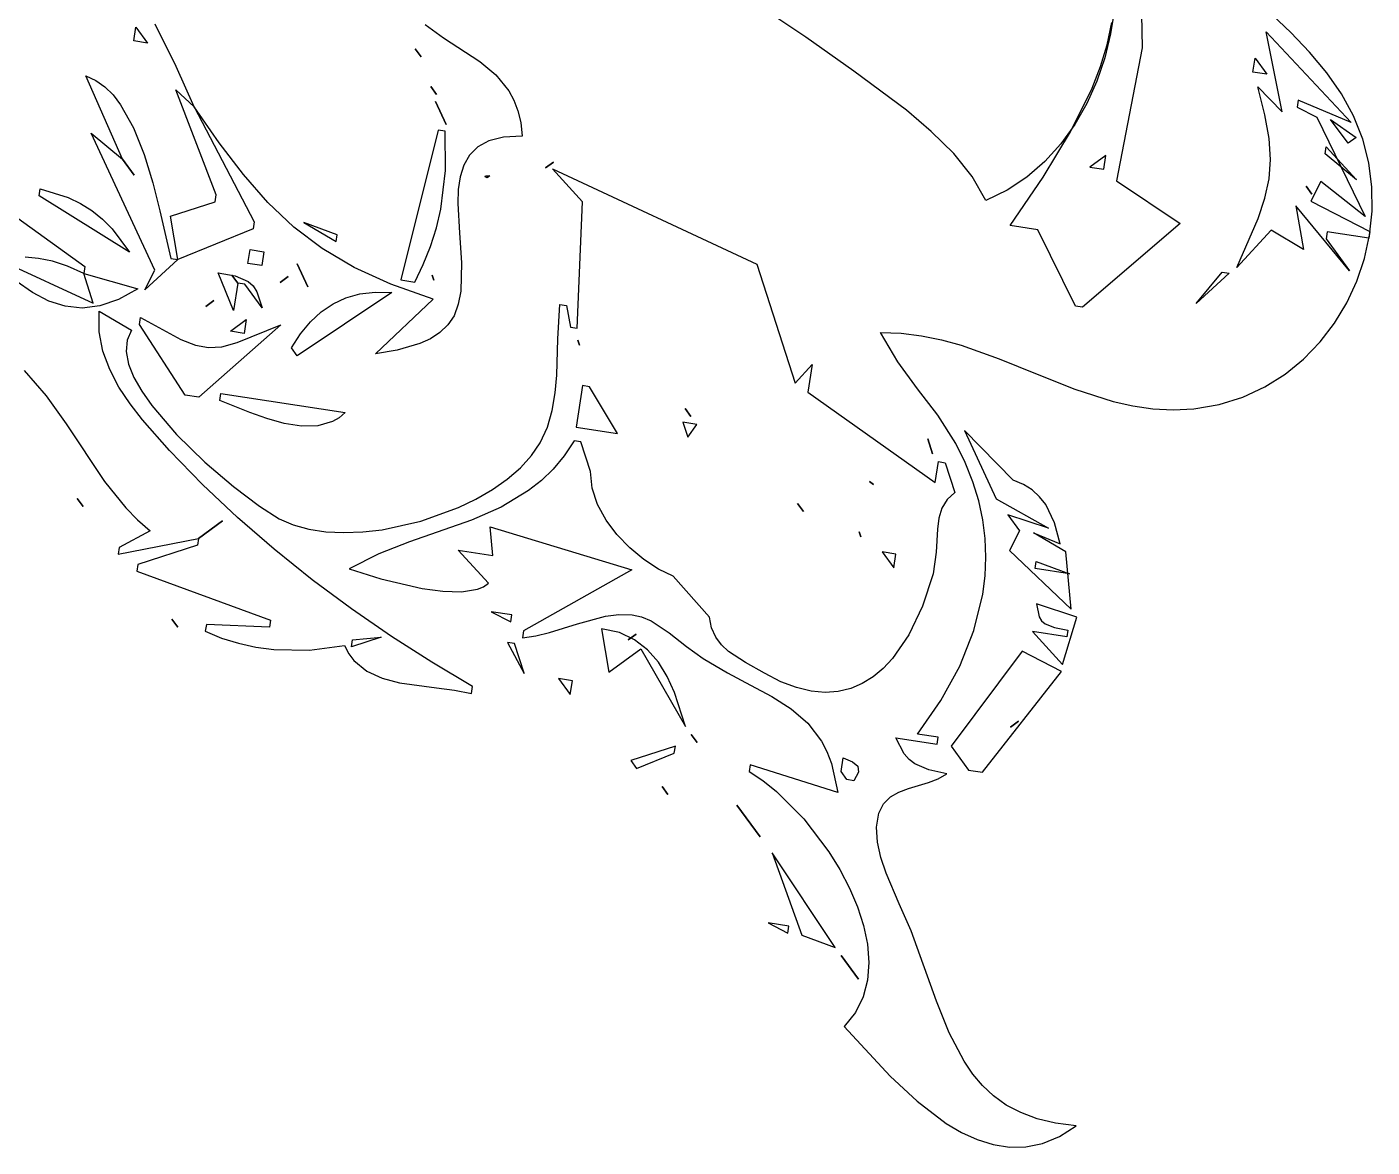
# Model space of a CAD drawing. Extents: x -886 to 651, y -59 to 942.
# Drawn here: x -690 to -548.3, y 188.4 to 306.5 of the extents above; entities that cross this region are included whole.
import ezdxf

# ---------------------------------------------------------------- set-up
doc = ezdxf.new("R2010")
doc.units = 0

msp = doc.modelspace()

# ---------------------------------------------------------------- linework, layer by layer
at = {"layer": 'IMAGES'}
for p, q in [((-572.79049, 316.19614), (-572.53739, 304.24134)), ((-556.886474, 305.877761), (-561.037576, 309.827773)), ((-607.98343, 305.36502), (-611.666198, 307.855853)), ((-575.480512, 308.294835), (-575.874268, 305.723591)), ((-678.78114, 304.99065), (-678.55656, 306.44548)), ((-678.55656, 306.44548), (-677.32607, 304.76624)), ((-674.300251, 302.281769), (-676.512095, 306.743488)), ((-648.09539, 306.701341), (-646.16819, 305.322152)), ((-576.245463, 304.58579), (-575.731211, 306.92544)), ((-677.32607, 304.76624), (-678.78091, 304.99082)), ((-646.16819, 305.322152), (-642.337853, 302.821884)), ((-602.934878, 301.802577), (-607.98343, 305.36502)), ((-575.874268, 305.723591), (-576.493336, 303.196615)), ((-557.80009, 297.50243), (-559.47572, 305.95291)), ((-559.47572, 305.95291), (-550.52578, 296.38052)), ((-554.918048, 303.794791), (-556.886474, 305.877761)), ((-715.43366, 303.94005), (-683.93706, 281.20875)), ((-648.50713, 303.30049), (-649.12236, 304.14011)), ((-649.12236, 304.14011), (-648.50713, 303.30049)), ((-576.94653, 302.282056), (-576.245463, 304.58579)), ((-572.53739, 304.24134), (-575.27135, 290.25164)), ((-553.11328, 301.636384), (-554.918048, 303.794791)), ((-672.40263, 298.04846), (-674.300251, 302.281769)), ((-642.337853, 302.821884), (-640.656387, 301.422519)), ((-577.826927, 299.994877), (-576.94653, 302.282056)), ((-576.493336, 303.196615), (-577.333306, 300.743864)), ((-560.87744, 301.70113), (-560.65286, 303.15595)), ((-560.65286, 303.15595), (-559.42237, 301.47673)), ((-679.95878, 292.51072), (-683.8167, 301.29779)), ((-683.8167, 301.29779), (-682.77971, 300.831777)), ((-682.77971, 300.831777), (-681.830095, 300.153869)), ((-640.656387, 301.422519), (-639.278504, 299.738144)), ((-597.393158, 297.688113), (-602.934878, 301.802577)), ((-577.333306, 300.743864), (-578.38977, 298.395292)), ((-559.42237, 301.47673), (-560.87719, 301.70131)), ((-551.54135, 299.399945), (-553.11328, 301.636384)), ((-681.830095, 300.153869), (-680.962786, 299.288405)), ((-680.962786, 299.288405), (-680.17271, 298.259727)), ((-670.11177, 288.75829), (-674.36054, 299.83989)), ((-674.36054, 299.83989), (-672.40263, 298.04846)), ((-646.88644, 299.32685), (-647.50168, 300.16648)), ((-647.50168, 300.16648), (-646.88644, 299.32685)), ((-639.278504, 299.738144), (-638.738042, 298.745595)), ((-580.095767, 295.392749), (-577.826927, 299.994877)), ((-559.63038, 297.202579), (-560.37324, 300.13347)), ((-560.37324, 300.13347), (-557.80009, 297.50243)), ((-550.27144, 297.08288), (-551.54135, 299.399945)), ((-680.17271, 298.259727), (-678.80398, 295.81008)), ((-669.780144, 294.251591), (-672.40269, 298.04803)), ((-672.40269, 298.04803), (-666.08381, 285.90243)), ((-645.87893, 296.19204), (-646.99723, 298.5987)), ((-646.99723, 298.5987), (-645.87893, 296.19204)), ((-638.738042, 298.745595), (-638.31504, 297.629615)), ((-638.31504, 297.629615), (-638.023351, 296.372811)), ((-594.765243, 295.452427), (-597.393158, 297.688113)), ((-578.38977, 298.395292), (-579.658318, 296.180857)), ((-556.12085, 298.7329), (-556.23255, 298.0054)), ((-556.23255, 298.0054), (-554.16245, 296.9414)), ((-550.52578, 296.38052), (-556.12085, 298.7329)), ((-638.023351, 296.372811), (-637.87683, 294.95779)), ((-579.658318, 296.180857), (-581.134541, 294.130515)), ((-559.188929, 294.700694), (-559.63038, 297.202579)), ((-554.16245, 296.9414), (-549.07405, 286.4751)), ((-550.86262, 294.19877), (-552.70833, 296.71763)), ((-552.70833, 296.71763), (-550.023, 294.81401)), ((-549.314159, 294.630412), (-550.27144, 297.08288)), ((-676.54964, 280.81396), (-683.25936, 295.25396)), ((-683.25936, 295.25396), (-679.95878, 292.51072)), ((-678.80398, 295.81008), (-677.68334, 292.999648)), ((-646.71993, 295.57669), (-650.64298, 279.79759)), ((-645.99243, 295.46501), (-646.71993, 295.57669)), ((-645.93443, 291.332967), (-645.99243, 295.46501)), ((-639.817662, 294.849375), (-641.360171, 294.459202)), ((-637.87683, 294.95779), (-639.817662, 294.849375)), ((-592.407498, 293.113002), (-594.765243, 295.452427)), ((-582.992096, 290.624529), (-580.095767, 295.392749)), ((-550.023, 294.81401), (-550.86262, 294.19877)), ((-667.235042, 290.90006), (-669.780144, 294.251591)), ((-642.547049, 293.816934), (-643.420991, 292.952236)), ((-641.360171, 294.459202), (-642.547049, 293.816934)), ((-581.134541, 294.130515), (-582.814031, 292.274221)), ((-559.043402, 292.492271), (-559.188929, 294.700694)), ((-553.26901, 293.08039), (-553.15731, 293.8079)), ((-553.15731, 293.8079), (-549.96892, 290.33721)), ((-548.679141, 292.121054), (-549.314159, 294.630412)), ((-678.73104, 290.83195), (-679.96153, 292.51119)), ((-679.96153, 292.51119), (-678.73104, 290.83195)), ((-677.68334, 292.999648), (-676.770225, 290.023145)), ((-643.420991, 292.952236), (-644.02469, 291.894772)), ((-635.41796, 291.59967), (-634.57835, 292.21492)), ((-634.57835, 292.21492), (-635.41796, 291.59967)), ((-590.451076, 290.681259), (-592.407498, 293.113002)), ((-582.814031, 292.274221), (-584.692379, 290.641931)), ((-576.37932, 292.92134), (-578.05857, 291.69085)), ((-576.60391, 291.46652), (-576.37932, 292.92134)), ((-559.188319, 290.441768), (-559.043402, 292.492271)), ((-549.96843, 290.33714), (-553.26901, 293.08039)), ((-548.354722, 289.58193), (-548.679141, 292.121054)), ((-664.653773, 287.951427), (-667.235042, 290.90006)), ((-646.439196, 287.265028), (-645.93443, 291.332967)), ((-644.40084, 290.674205), (-644.592134, 289.3202)), ((-644.02469, 291.894772), (-644.40084, 290.674205)), ((-641.777942, 290.650476), (-641.735219, 290.757996)), ((-641.53656, 290.55714), (-641.777942, 290.650476)), ((-641.735219, 290.757996), (-641.25686, 290.76275)), ((-641.25686, 290.76275), (-641.53656, 290.55714)), ((-631.49766, 288.01683), (-634.68604, 291.4875)), ((-634.68604, 291.4875), (-613.14544, 281.4627)), ((-589.02713, 288.16862), (-590.451076, 290.681259)), ((-584.692379, 290.641931), (-586.765175, 289.263602)), ((-586.45603, 285.53534), (-582.992096, 290.624529)), ((-578.05857, 291.69085), (-576.60373, 291.46627)), ((-688.74697, 288.65376), (-688.63527, 289.38126)), ((-688.63527, 289.38126), (-685.709685, 288.490009)), ((-676.770225, 290.023145), (-676.02407, 287.07529)), ((-644.592134, 289.3202), (-644.641266, 287.86242)), ((-586.765175, 289.263602), (-589.02801, 288.16919)), ((-575.27135, 290.25164), (-568.54895, 285.75259)), ((-559.618195, 288.413639), (-559.188319, 290.441768)), ((-554.66863, 288.82799), (-555.28388, 289.6676)), ((-555.28388, 289.6676), (-554.66863, 288.82799)), ((-553.71731, 290.17016), (-554.78131, 288.10007)), ((-549.07405, 286.4751), (-553.71731, 290.17016)), ((-548.32924, 287.040165), (-548.354722, 289.58193)), ((-679.23657, 282.71859), (-688.74746, 288.65383)), ((-685.709685, 288.490009), (-684.401392, 287.860081)), ((-684.401392, 287.860081), (-683.190488, 287.102325)), ((-674.92463, 286.52164), (-670.22347, 288.03079)), ((-670.22347, 288.03079), (-670.11177, 288.75829)), ((-661.922728, 285.363679), (-664.653773, 287.951427)), ((-644.641266, 287.86242), (-644.483818, 284.754194)), ((-632.06221, 274.69873), (-631.49766, 288.01683)), ((-560.32755, 286.272342), (-559.618195, 288.413639)), ((-554.78131, 288.10007), (-548.57101, 284.90806)), ((-683.190488, 287.102325), (-682.072762, 286.213019)), ((-676.02407, 287.07529), (-674.87038, 282.04439)), ((-674.14288, 281.93269), (-674.92463, 286.52164)), ((-646.906603, 285.274804), (-646.439196, 287.265028)), ((-562.56276, 281.10807), (-560.32755, 286.272342)), ((-550.69804, 280.76773), (-556.34739, 287.59688)), ((-556.34739, 287.59688), (-555.56564, 283.00793)), ((-548.591031, 284.522883), (-548.32924, 287.040165)), ((-682.072762, 286.213019), (-681.044006, 285.188441)), ((-681.044006, 285.188441), (-679.23657, 282.71859)), ((-666.19552, 285.17492), (-674.14295, 281.93225)), ((-666.08381, 285.90243), (-666.19552, 285.17492)), ((-658.928296, 283.094806), (-661.922728, 285.363679)), ((-657.35694, 284.5565), (-660.88192, 285.84489)), ((-660.88192, 285.84489), (-657.46914, 283.82908)), ((-647.519484, 283.324255), (-646.906603, 285.274804)), ((-583.54636, 285.08618), (-586.45603, 285.53534)), ((-579.57626, 277.02655), (-583.54636, 285.08618)), ((-568.54895, 285.75259), (-578.84875, 276.91485)), ((-558.97843, 285.02373), (-562.56127, 281.10791)), ((-555.56564, 283.00793), (-558.97843, 285.02373)), ((-553.0473, 284.85372), (-553.15899, 284.1262)), ((-548.68271, 284.18056), (-553.0473, 284.85372)), ((-548.57101, 284.90806), (-548.68271, 284.18056)), ((-657.46865, 283.82901), (-657.35694, 284.5565)), ((-644.483818, 284.754194), (-644.270043, 281.586839)), ((-553.15899, 284.1262), (-550.69804, 280.76773)), ((-549.128433, 282.057209), (-548.591031, 284.522883)), ((-688.824928, 282.064977), (-690.229217, 282.18767)), ((-687.337991, 281.755975), (-688.824928, 282.064977)), ((-674.87038, 282.04439), (-674.14288, 281.93269)), ((-666.75806, 281.53878), (-666.53348, 282.99361)), ((-666.53348, 282.99361), (-665.07865, 282.76902)), ((-665.07865, 282.76902), (-665.30323, 281.31419)), ((-655.55687, 281.102798), (-658.928296, 283.094806)), ((-648.279435, 281.421262), (-647.519484, 283.324255)), ((-549.929782, 279.670267), (-549.128433, 282.057209)), ((-692.77802, 281.8274), (-683.04276, 277.347)), ((-685.751553, 281.236216), (-687.337991, 281.755975)), ((-684.04876, 280.48125), (-685.751553, 281.236216)), ((-683.93706, 281.20875), (-684.04876, 280.48125)), ((-674.14295, 281.93225), (-677.61363, 278.74385)), ((-677.61363, 278.74385), (-676.54964, 280.81396)), ((-665.30323, 281.31419), (-666.75806, 281.53878)), ((-660.43512, 279.07373), (-661.5534, 281.4804)), ((-661.5534, 281.4804), (-660.43512, 279.07373)), ((-651.694837, 279.345643), (-655.55687, 281.102798)), ((-649.18805, 279.57371), (-648.279435, 281.421262)), ((-644.270043, 281.586839), (-644.341491, 278.597667)), ((-613.14544, 281.4627), (-609.12104, 268.9263)), ((-566.87304, 277.30395), (-564.1298, 280.60452)), ((-564.1298, 280.60452), (-563.40229, 280.49281)), ((-689.456738, 278.457439), (-691.166277, 279.646956)), ((-683.04276, 277.347), (-684.04886, 280.4811)), ((-684.04886, 280.4811), (-678.34161, 278.85616)), ((-668.26995, 276.55832), (-669.89128, 280.53205)), ((-669.89128, 280.53205), (-668.092427, 280.235085)), ((-667.82132, 279.46821), (-668.43655, 280.30782)), ((-668.43655, 280.30782), (-667.82132, 279.46821)), ((-667.82128, 279.46756), (-668.27044, 276.55788)), ((-668.092427, 280.235085), (-666.7402, 279.626216)), ((-667.09376, 279.35585), (-667.82128, 279.46756)), ((-665.24803, 276.83699), (-667.09376, 279.35585)), ((-666.7402, 279.626216), (-666.221603, 279.155148)), ((-663.34477, 279.5229), (-662.50516, 280.13815)), ((-662.50516, 280.13815), (-663.34477, 279.5229)), ((-647.22859, 277.78133), (-651.694837, 279.345643)), ((-650.64298, 279.79759), (-649.18815, 279.57301)), ((-647.17316, 279.75971), (-647.34143, 280.28165)), ((-647.34143, 280.28165), (-647.17316, 279.75971)), ((-563.40229, 280.49281), (-566.87296, 277.30444)), ((-550.983415, 277.389181), (-549.929782, 279.670267)), ((-687.740875, 277.567181), (-689.456738, 278.457439)), ((-678.34161, 278.85616), (-680.399846, 277.713817)), ((-666.221603, 279.155148), (-665.802701, 278.5465)), ((-665.802701, 278.5465), (-665.24803, 276.83699)), ((-651.59228, 278.45431), (-661.55554, 271.79886)), ((-657.78795, 277.280013), (-656.434726, 277.917774)), ((-656.434726, 277.917774), (-654.957904, 278.33118)), ((-654.957904, 278.33118), (-653.347188, 278.512576)), ((-653.347188, 278.512576), (-651.59228, 278.45431)), ((-653.33031, 272.0198), (-647.22859, 277.78133)), ((-644.341491, 278.597667), (-644.590907, 277.244059)), ((-685.997971, 277.011936), (-687.740875, 277.567181)), ((-684.20731, 276.827458), (-685.997971, 277.011936)), ((-682.348174, 277.0495), (-684.20731, 276.827458)), ((-682.411811, 274.331371), (-682.42505, 276.50716)), ((-682.42505, 276.50716), (-679.01226, 274.49137)), ((-680.399846, 277.713817), (-682.348174, 277.0495)), ((-671.18011, 277.00705), (-670.34048, 277.62229)), ((-670.34048, 277.62229), (-671.18011, 277.00705)), ((-660.164786, 275.362037), (-659.027871, 276.425549)), ((-659.027871, 276.425549), (-657.78795, 277.280013)), ((-644.590907, 277.244059), (-645.03971, 276.02399)), ((-634.108121, 273.58562), (-633.90804, 277.21662)), ((-633.90804, 277.21662), (-633.18054, 277.10492)), ((-633.18054, 277.10492), (-632.78972, 274.81044)), ((-578.84875, 276.91485), (-579.57626, 277.02655)), ((-552.277669, 275.241077), (-550.983415, 277.389181)), ((-678.17452, 275.10678), (-678.06282, 275.8343)), ((-673.36477, 267.6624), (-678.17452, 275.10678)), ((-678.06282, 275.8343), (-673.829574, 273.530374)), ((-663.28982, 275.04534), (-671.91041, 267.43809)), ((-668.60618, 274.37623), (-666.92695, 275.60671)), ((-667.877531, 273.18775), (-663.28982, 275.04534)), ((-666.92695, 275.60671), (-667.15153, 274.1519)), ((-661.20899, 274.097129), (-660.164786, 275.362037)), ((-645.683523, 275.047657), (-646.530898, 274.246955)), ((-645.03971, 276.02399), (-645.683523, 275.047657)), ((-553.800881, 273.253079), (-552.277669, 275.241077)), ((-682.023621, 272.278428), (-682.411811, 274.331371)), ((-679.01226, 274.49137), (-679.4933, 273.435239)), ((-673.829574, 273.530374), (-672.296218, 272.921288)), ((-667.15153, 274.1519), (-668.60636, 274.37647)), ((-662.17078, 272.63848), (-661.20899, 274.097129)), ((-647.536124, 273.602049), (-648.653491, 273.093104)), ((-646.530898, 274.246955), (-647.536124, 273.602049)), ((-634.231318, 269.771374), (-634.108121, 273.58562)), ((-632.78972, 274.81044), (-632.06221, 274.69873)), ((-598.30243, 271.154169), (-600.11434, 274.23675)), ((-600.11434, 274.23675), (-597.925097, 274.176743)), ((-597.925097, 274.176743), (-595.78721, 273.916903)), ((-595.78721, 273.916903), (-593.693262, 273.487425)), ((-681.317424, 270.335377), (-682.023621, 272.278428)), ((-679.4933, 273.435239), (-679.583332, 272.23884)), ((-679.583332, 272.23884), (-679.324626, 270.926935)), ((-672.296218, 272.921288), (-670.91263, 272.665476)), ((-670.91263, 272.665476), (-669.499504, 272.756458)), ((-669.499504, 272.756458), (-667.877531, 273.18775)), ((-661.55555, 271.79886), (-662.17078, 272.63848)), ((-651.041811, 272.403755), (-653.33018, 272.02023)), ((-648.653491, 273.093104), (-651.041811, 272.403755)), ((-631.8424, 272.92685), (-632.01067, 273.44879)), ((-632.01067, 273.44879), (-631.8424, 272.92685)), ((-593.693262, 273.487425), (-591.635834, 272.918507)), ((-591.635834, 272.918507), (-587.600867, 271.483128)), ((-555.541389, 271.452311), (-553.800881, 273.253079)), ((-679.324626, 270.926935), (-678.759446, 269.524284)), ((-609.12104, 268.9263), (-607.32962, 270.88422)), ((-607.32962, 270.88422), (-607.77879, 267.97456)), ((-596.210024, 268.331236), (-598.30243, 271.154169)), ((-587.600867, 271.483128), (-583.622965, 269.852331)), ((-557.487527, 269.865897), (-555.541389, 271.452311)), ((-690.316084, 270.24885), (-688.00189, 267.565999)), ((-680.350165, 268.489265), (-681.317424, 270.335377)), ((-678.759446, 269.524284), (-677.93006, 268.055648)), ((-634.398233, 267.877242), (-634.231318, 269.771374)), ((-583.622965, 269.852331), (-579.642785, 268.267683)), ((-559.627635, 268.520963), (-557.487527, 269.865897)), ((-679.17879, 266.72714), (-680.350165, 268.489265)), ((-677.93006, 268.055648), (-676.878735, 266.545789)), ((-634.706905, 266.03535), (-634.398233, 267.877242)), ((-631.50653, 268.65366), (-632.17969, 264.28908)), ((-630.77903, 268.54196), (-631.50653, 268.65366)), ((-627.81502, 263.61642), (-630.77903, 268.54196)), ((-607.77879, 267.97456), (-594.35209, 258.45645)), ((-594.086341, 265.541261), (-596.210024, 268.331236)), ((-579.642785, 268.267683), (-575.600984, 266.970748)), ((-561.950049, 267.444632), (-559.627635, 268.520963)), ((-688.00189, 267.565999), (-685.916995, 264.61399)), ((-677.860244, 265.03605), (-679.17879, 266.72714)), ((-676.878735, 266.545789), (-674.279336, 263.501446)), ((-671.91041, 267.43809), (-673.36522, 267.66268)), ((-666.566152, 265.811736), (-669.72763, 267.10141)), ((-669.72723, 267.10138), (-669.61553, 267.82889)), ((-669.61553, 267.82889), (-656.52173, 265.8094)), ((-575.600984, 266.970748), (-573.53843, 266.505662)), ((-573.53843, 266.505662), (-571.438217, 266.203092)), ((-567.09514, 266.20628), (-564.443105, 266.66403)), ((-564.443105, 266.66403), (-561.950049, 267.444632)), ((-675.00942, 261.81516), (-677.860244, 265.03605)), ((-664.774888, 265.177099), (-666.566152, 265.811736)), ((-662.936888, 264.672711), (-664.774888, 265.177099)), ((-657.1495, 265.269797), (-657.844572, 264.866918)), ((-656.52173, 265.8094), (-657.1495, 265.269797)), ((-635.210995, 264.278382), (-634.706905, 266.03535)), ((-620.09205, 265.40401), (-620.7073, 266.24365)), ((-620.7073, 266.24365), (-620.09205, 265.40401)), ((-592.1806, 262.55755), (-594.086341, 265.541261)), ((-571.438217, 266.203092), (-569.292926, 266.093232)), ((-569.292926, 266.093232), (-567.09514, 266.20628)), ((-685.916995, 264.61399), (-681.873714, 258.547265)), ((-661.122361, 264.39116), (-662.936888, 264.672711)), ((-659.401519, 264.425034), (-661.122361, 264.39116)), ((-657.844572, 264.866918), (-659.401519, 264.425034)), ((-635.96416, 262.63902), (-635.210995, 264.278382)), ((-632.17969, 264.28908), (-627.81512, 263.61592)), ((-619.47681, 264.56411), (-620.93166, 264.78869)), ((-620.93166, 264.78869), (-620.42859, 263.22164)), ((-620.42862, 263.22145), (-619.47681, 264.56411)), ((-586.12679, 258.67596), (-591.27309, 263.93807)), ((-591.27309, 263.93807), (-587.91822, 256.71805)), ((-674.279336, 263.501446), (-671.299384, 260.589344)), ((-636.889326, 261.282905), (-635.96416, 262.63902)), ((-632.40315, 262.8356), (-633.444642, 261.250605)), ((-631.67564, 262.72391), (-632.40315, 262.8356)), ((-630.66955, 259.58982), (-631.67564, 262.72391)), ((-594.63205, 261.47735), (-595.13511, 263.0444)), ((-595.13511, 263.0444), (-594.63205, 261.47735)), ((-591.181829, 260.535711), (-592.1806, 262.55755)), ((-671.549088, 258.228251), (-675.00942, 261.81516)), ((-638.057995, 260.00175), (-636.889326, 261.282905)), ((-633.444642, 261.250605), (-634.595671, 259.861116)), ((-671.299384, 260.589344), (-668.277014, 258.00757)), ((-639.440651, 258.803931), (-638.057995, 260.00175)), ((-634.595671, 259.861116), (-635.845285, 258.646458)), ((-630.48992, 257.838781), (-630.66955, 259.58982)), ((-594.35209, 258.45645), (-594.01581, 260.63879)), ((-594.01581, 260.63879), (-593.28831, 260.52709)), ((-593.28831, 260.52709), (-592.28221, 257.39298)), ((-590.379713, 258.520474), (-591.181829, 260.535711)), ((-681.873714, 258.547265), (-679.634632, 255.754933)), ((-667.868967, 254.755234), (-671.549088, 258.228251)), ((-668.277014, 258.00757), (-665.550361, 255.954216)), ((-641.007776, 257.697825), (-639.440651, 258.803931)), ((-635.845285, 258.646458), (-637.182535, 257.585955)), ((-600.84562, 258.2158), (-601.29267, 258.53304)), ((-601.29267, 258.53304), (-600.84562, 258.2158)), ((-589.767849, 256.5135), (-590.379713, 258.520474)), ((-585.044967, 258.239173), (-586.12679, 258.67596)), ((-584.123768, 257.657396), (-585.044967, 258.239173)), ((-684.1123, 255.91456), (-684.72755, 256.75417)), ((-684.72755, 256.75417), (-684.1123, 255.91456)), ((-644.577363, 255.794261), (-642.729852, 256.69181)), ((-642.729852, 256.69181), (-641.007776, 257.697825)), ((-637.182535, 257.585955), (-640.076137, 255.844713)), ((-629.922735, 256.124199), (-630.48992, 257.838781)), ((-593.108326, 256.650174), (-593.64581, 255.730232)), ((-592.28221, 257.39298), (-593.108326, 256.650174)), ((-589.339835, 254.516449), (-589.767849, 256.5135)), ((-587.91822, 256.71805), (-582.43536, 253.63824)), ((-583.349537, 256.945578), (-584.123768, 257.657396)), ((-582.708616, 256.118664), (-583.349537, 256.945578)), ((-679.634632, 255.754933), (-678.399329, 254.489546)), ((-665.550361, 255.954216), (-663.45756, 254.62737)), ((-648.530619, 254.358071), (-644.577363, 255.794261)), ((-640.076137, 255.844713), (-643.188873, 254.471988)), ((-629.031621, 254.481077), (-629.922735, 256.124199)), ((-608.23223, 255.38288), (-608.84747, 256.22251)), ((-608.84747, 256.22251), (-608.23223, 255.38288)), ((-593.64581, 255.730232), (-593.961799, 254.674551)), ((-581.772071, 254.179339), (-582.708616, 256.118664)), ((-678.399329, 254.489546), (-677.06346, 253.33821)), ((-671.9708, 252.55251), (-669.45193, 254.39824)), ((-669.45193, 254.39824), (-671.9708, 252.55251)), ((-664.003478, 251.407185), (-667.868967, 254.755234)), ((-663.45756, 254.62737), (-661.979156, 253.97952)), ((-661.979156, 253.97952), (-660.331014, 253.523906)), ((-652.631405, 253.456272), (-648.530619, 254.358071)), ((-643.188873, 254.471988), (-649.721324, 252.170476)), ((-640.9695, 250.75152), (-641.24816, 253.77343)), ((-641.24816, 253.77343), (-626.30866, 249.23515)), ((-627.880204, 252.94442), (-629.031621, 254.481077)), ((-593.961799, 254.674551), (-594.123434, 253.524526)), ((-589.089265, 252.53098), (-589.339835, 254.516449)), ((-582.43536, 253.63824), (-586.68775, 255.03882)), ((-586.68775, 255.03882), (-585.45726, 253.35957)), ((-581.20487, 251.959), (-581.772071, 254.179339)), ((-680.42145, 250.87719), (-671.97096, 252.55283)), ((-677.06346, 253.33821), (-680.30974, 251.6047)), ((-671.97096, 252.55283), (-672.08265, 251.82531)), ((-660.331014, 253.523906), (-658.54265, 253.252152)), ((-658.54265, 253.252152), (-656.643582, 253.155879)), ((-656.643582, 253.155879), (-654.663328, 253.226711)), ((-654.663328, 253.226711), (-652.631405, 253.456272)), ((-626.532108, 251.549232), (-627.880204, 252.94442)), ((-602.18937, 252.71321), (-602.35757, 253.23558)), ((-602.35757, 253.23558), (-602.18937, 252.71321)), ((-594.123434, 253.524526), (-594.252193, 251.10703)), ((-589.009737, 250.558754), (-589.089265, 252.53098)), ((-585.45726, 253.35957), (-586.52126, 251.28947)), ((-580.58962, 251.11938), (-584.0024, 253.13519)), ((-584.0024, 253.13519), (-581.20487, 251.959)), ((-680.30974, 251.6047), (-680.42145, 250.87719)), ((-672.08265, 251.82531), (-678.35086, 249.81311)), ((-659.987045, 248.195181), (-664.003478, 251.407185)), ((-652.96583, 250.910885), (-656.07905, 249.3582)), ((-649.721324, 252.170476), (-652.96583, 250.910885)), ((-641.41825, 247.84182), (-644.60664, 251.31251)), ((-644.60664, 251.31251), (-640.9695, 250.75152)), ((-625.050958, 250.330516), (-626.532108, 251.549232)), ((-598.49651, 250.9022), (-599.95133, 251.12677)), ((-599.95133, 251.12677), (-598.72087, 249.44754)), ((-598.7211, 249.44736), (-598.49651, 250.9022)), ((-594.252193, 251.10703), (-594.5692, 248.80891)), ((-586.52126, 251.28947), (-580.0323, 245.07556)), ((-580.0323, 245.07556), (-580.58962, 251.11938)), ((-678.35086, 249.81311), (-678.46256, 249.08561)), ((-623.500381, 249.323277), (-625.050958, 250.330516)), ((-589.094847, 248.601431), (-589.009737, 250.558754)), ((-583.83567, 249.38604), (-583.72397, 250.11354)), ((-583.72397, 250.11354), (-580.19899, 248.82514)), ((-678.46256, 249.08561), (-664.36276, 243.93209)), ((-655.85409, 245.1303), (-659.987045, 248.195181)), ((-656.07905, 249.3582), (-652.760587, 248.274579)), ((-652.760587, 248.274579), (-648.417203, 247.26507)), ((-626.30866, 249.23515), (-637.72676, 242.80407)), ((-621.944, 248.56252), (-623.500381, 249.323277)), ((-618.14037, 244.25223), (-621.944, 248.56252)), ((-594.5692, 248.80891), (-595.699825, 245.41133)), ((-589.338191, 246.660671), (-589.094847, 248.601431)), ((-580.19899, 248.82514), (-583.83617, 249.38613)), ((-648.417203, 247.26507), (-646.233241, 246.973532)), ((-646.233241, 246.973532), (-644.239542, 246.923031)), ((-644.239542, 246.923031), (-642.584934, 247.187737)), ((-642.584934, 247.187737), (-641.9313, 247.461471)), ((-641.9313, 247.461471), (-641.41825, 247.84182)), ((-590.27397, 242.835479), (-589.338191, 246.660671)), ((-595.699825, 245.41133), (-597.125836, 242.397834)), ((-579.41705, 244.23593), (-583.66943, 245.63651)), ((-583.66943, 245.63651), (-583.402629, 244.293505)), ((-674.15572, 243.20872), (-674.77096, 244.04835)), ((-674.77096, 244.04835), (-674.15572, 243.20872)), ((-664.36276, 243.93209), (-664.47446, 243.20458)), ((-651.639036, 242.223618), (-655.85409, 245.1303)), ((-638.95777, 244.48232), (-641.1401, 244.81861)), ((-641.1401, 244.81861), (-639.07, 243.7546)), ((-639.06948, 243.75482), (-638.95777, 244.48232)), ((-632.022616, 243.553868), (-629.092278, 244.335209)), ((-629.092278, 244.335209), (-627.669826, 244.523665)), ((-627.669826, 244.523665), (-626.29426, 244.49621)), ((-626.29426, 244.49621), (-625.279645, 244.266174)), ((-625.279645, 244.266174), (-624.288072, 243.844295)), ((-624.288072, 243.844295), (-622.373346, 242.61112)), ((-617.902921, 243.108065), (-618.14037, 244.25223)), ((-583.402629, 244.293505), (-583.138723, 243.860886)), ((-583.138723, 243.860886), (-582.782971, 243.547743)), ((-580.9298, 239.25611), (-579.41705, 244.23593)), ((-671.13352, 243.48686), (-671.24522, 242.75936)), ((-671.24522, 242.75936), (-669.532427, 242.050074)), ((-664.47446, 243.20458), (-671.13352, 243.48686)), ((-637.72676, 242.80407), (-637.83846, 242.07658)), ((-636.424618, 242.283164), (-634.974826, 242.63879)), ((-634.974826, 242.63879), (-632.022616, 243.553868)), ((-627.621574, 242.623218), (-629.50053, 243.02401)), ((-629.50053, 243.02401), (-628.71878, 238.43505)), ((-626.015625, 241.868425), (-627.621574, 242.623218)), ((-626.70318, 241.84763), (-625.86356, 242.46287)), ((-625.86356, 242.46287), (-626.70318, 241.84763)), ((-622.373346, 242.61112), (-620.548667, 241.168913)), ((-617.469354, 242.148018), (-617.902921, 243.108065)), ((-597.125836, 242.397834), (-598.855513, 239.874906)), ((-591.765845, 239.096458), (-590.27397, 242.835479)), ((-580.48056, 242.16576), (-584.1177, 242.72674)), ((-584.1177, 242.72674), (-580.9293, 239.25606)), ((-582.782971, 243.547743), (-581.7814, 243.160551)), ((-581.7814, 243.160551), (-580.36886, 242.89326)), ((-580.36886, 242.89326), (-580.48056, 242.16576)), ((-669.532427, 242.050074), (-667.749063, 241.495628)), ((-667.749063, 241.495628), (-665.913298, 241.09285)), ((-665.913298, 241.09285), (-664.043303, 240.838569)), ((-660.2733, 240.76281), (-656.58442, 241.24298)), ((-656.58442, 241.24298), (-656.132116, 240.390465)), ((-652.7242, 242.13714), (-655.85828, 241.13104)), ((-655.8578, 241.13097), (-655.7461, 241.85847)), ((-655.7461, 241.85847), (-652.7242, 242.13714)), ((-647.376305, 239.486213), (-651.639036, 242.223618)), ((-638.67812, 241.46075), (-639.40564, 241.57246)), ((-639.40564, 241.57246), (-637.6721, 238.32615)), ((-637.67202, 238.32665), (-638.67812, 241.46075)), ((-637.83846, 242.07658), (-636.424618, 242.283164)), ((-624.656785, 240.809963), (-626.015625, 241.868425)), ((-620.548667, 241.168913), (-618.81262, 239.8899)), ((-616.868226, 241.33801), (-617.469354, 242.148018)), ((-616.128095, 240.643963), (-616.868226, 241.33801)), ((-664.043303, 240.838569), (-660.2733, 240.76281)), ((-656.132116, 240.390465), (-655.58185, 239.665732)), ((-655.58185, 239.665732), (-654.227571, 238.551505)), ((-628.71878, 238.43505), (-625.36029, 240.896)), ((-625.36029, 240.896), (-620.66275, 232.72419)), ((-623.519158, 239.498164), (-624.656785, 240.809963)), ((-622.576844, 237.983357), (-623.519158, 239.498164)), ((-618.81262, 239.8899), (-616.246953, 238.384451)), ((-614.345056, 239.467436), (-616.128095, 240.643963)), ((-598.855513, 239.874906), (-599.836815, 238.830683)), ((-585.18157, 240.65737), (-592.68387, 230.64347)), ((-581.04138, 238.52937), (-585.18157, 240.65737)), ((-654.227571, 238.551505), (-652.60187, 237.804086)), ((-643.10032, 236.92916), (-647.376305, 239.486213)), ((-616.246953, 238.384451), (-613.814479, 237.09258)), ((-612.3487, 238.34581), (-614.345056, 239.467436)), ((-610.618944, 237.447677), (-612.3487, 238.34581)), ((-599.836815, 238.830683), (-600.897138, 237.949034)), ((-593.762588, 235.456889), (-591.765845, 239.096458)), ((-589.38328, 227.90017), (-581.04138, 238.52937)), ((-652.60187, 237.804086), (-650.785031, 237.327261)), ((-650.785031, 237.327261), (-646.899085, 236.800542)), ((-646.899085, 236.800542), (-644.99055, 236.558221)), ((-643.21202, 236.20164), (-643.10032, 236.92916)), ((-632.58007, 237.54111), (-634.0349, 237.76569)), ((-634.0349, 237.76569), (-632.80442, 236.08644)), ((-632.80465, 236.08628), (-632.58007, 237.54111)), ((-621.803947, 236.315875), (-622.576844, 237.983357)), ((-613.814479, 237.09258), (-611.561411, 235.870598)), ((-608.97649, 236.818604), (-610.618944, 237.447677)), ((-607.420302, 236.445281), (-608.97649, 236.818604)), ((-603.258988, 236.726702), (-604.562586, 236.412641)), ((-602.037517, 237.24327), (-603.258988, 236.726702)), ((-600.897138, 237.949034), (-602.037517, 237.24327)), ((-644.99055, 236.558221), (-643.21202, 236.20164)), ((-620.66281, 232.72421), (-621.803947, 236.315875)), ((-611.561411, 235.870598), (-609.533961, 234.574819)), ((-605.949346, 236.314397), (-607.420302, 236.445281)), ((-604.562586, 236.412641), (-605.949346, 236.314397)), ((-596.21297, 231.93005), (-593.762588, 235.456889)), ((-609.533961, 234.574819), (-607.778344, 233.061556)), ((-607.778344, 233.061556), (-606.340773, 231.187124)), ((-586.41588, 232.65525), (-585.57627, 233.27049)), ((-585.57627, 233.27049), (-586.41588, 232.65525)), ((-619.43228, 231.0451), (-620.04752, 231.88472)), ((-620.04752, 231.88472), (-619.43228, 231.0451)), ((-606.340773, 231.187124), (-605.755696, 230.069566)), ((-597.636271, 229.853665), (-598.50691, 231.53942)), ((-598.50691, 231.53942), (-594.14234, 230.86626)), ((-594.03064, 231.59377), (-596.21297, 231.93005)), ((-594.14234, 230.86626), (-594.03064, 231.59377)), ((-621.72689, 230.65477), (-626.42804, 229.14562)), ((-625.81233, 228.30593), (-621.83859, 229.92727)), ((-621.83859, 229.92727), (-621.72689, 230.65477)), ((-605.755696, 230.069566), (-605.26746, 228.807834)), ((-597.103714, 229.260122), (-597.636271, 229.853665)), ((-592.68387, 230.64347), (-590.83816, 228.12462)), ((-626.42804, 229.14562), (-625.81281, 228.306)), ((-613.83684, 228.69334), (-613.94854, 227.96585)), ((-604.60462, 225.78), (-613.83684, 228.69334)), ((-605.26746, 228.807834), (-604.60462, 225.78)), ((-604.26867, 227.96171), (-604.04409, 229.41654)), ((-604.04409, 229.41654), (-603.052915, 228.989991)), ((-603.052915, 228.989991), (-602.495921, 228.526083)), ((-602.495921, 228.526083), (-602.433435, 227.905735)), ((-596.495255, 228.797681), (-597.103714, 229.260122)), ((-595.017399, 228.160754), (-596.495255, 228.797681)), ((-593.13624, 227.73217), (-595.017399, 228.160754)), ((-613.94854, 227.96585), (-612.520018, 227.024464)), ((-612.520018, 227.024464), (-611.065182, 225.86082)), ((-603.65342, 227.12208), (-604.26867, 227.96171)), ((-602.92591, 227.01039), (-603.65342, 227.12208)), ((-602.433435, 227.905735), (-602.92578, 227.00987)), ((-597.17771, 226.183102), (-595.050991, 226.811926)), ((-595.050991, 226.811926), (-594.039139, 227.201172)), ((-594.039139, 227.201172), (-593.13624, 227.73217)), ((-590.83816, 228.12462), (-589.38331, 227.90004)), ((-622.51173, 225.56268), (-623.12698, 226.4023)), ((-623.12698, 226.4023), (-622.51173, 225.56268)), ((-611.065182, 225.86082), (-608.190909, 222.972969)), ((-599.068719, 225.29452), (-598.180658, 225.80573)), ((-598.180658, 225.80573), (-597.17771, 226.183102)), ((-612.77647, 221.08229), (-615.23742, 224.44078)), ((-615.23742, 224.44078), (-612.77647, 221.08229)), ((-600.27634, 223.595), (-599.785933, 224.580576)), ((-599.785933, 224.580576), (-599.068719, 225.29452)), ((-608.190909, 222.972969), (-605.554395, 219.514708)), ((-600.523561, 222.118704), (-600.27634, 223.595)), ((-600.42974, 220.542527), (-600.523561, 222.118704)), ((-600.069355, 218.905612), (-600.42974, 220.542527)), ((-604.89001, 209.44003), (-611.54545, 219.40328)), ((-611.54545, 219.40328), (-608.41496, 210.72841)), ((-605.554395, 219.514708), (-604.396758, 217.638052)), ((-599.516884, 217.247104), (-600.069355, 218.905612)), ((-604.396758, 217.638052), (-603.384315, 215.698448)), ((-598.133596, 214.021879), (-599.516884, 217.247104)), ((-603.384315, 215.698448), (-602.545649, 213.722447)), ((-596.8757, 211.18), (-598.133596, 214.021879)), ((-602.545649, 213.722447), (-601.909345, 211.7366)), ((-609.75812, 211.68031), (-611.94046, 212.01659)), ((-611.94046, 212.01659), (-609.87037, 210.95259)), ((-609.86982, 210.95279), (-609.75812, 211.68031)), ((-601.909345, 211.7366), (-601.503986, 209.76746)), ((-594.201114, 203.773415), (-596.8757, 211.18)), ((-608.41496, 210.72841), (-604.89001, 209.44003)), ((-601.503986, 209.76746), (-601.358159, 207.841577)), ((-602.42904, 206.08155), (-604.27476, 208.60041)), ((-604.27476, 208.60041), (-602.42904, 206.08155)), ((-601.358159, 207.841577), (-601.500446, 205.985503)), ((-601.500446, 205.985503), (-601.959432, 204.22579)), ((-601.959432, 204.22579), (-602.763702, 202.588988)), ((-592.868976, 200.426634), (-594.201114, 203.773415)), ((-602.763702, 202.588988), (-603.94184, 201.10165)), ((-603.94184, 201.10165), (-599.096829, 195.881496)), ((-591.314813, 197.429799), (-592.868976, 200.426634)), ((-590.401629, 196.088925), (-591.314813, 197.429799)), ((-599.096829, 195.881496), (-596.253138, 193.216433)), ((-589.369529, 194.867114), (-590.401629, 196.088925)), ((-588.197375, 193.774891), (-589.369529, 194.867114)), ((-596.253138, 193.216433), (-593.184278, 190.890941)), ((-586.86403, 192.822783), (-588.197375, 193.774891)), ((-585.348357, 192.021314), (-586.86403, 192.822783)), ((-583.629219, 191.38101), (-585.348357, 192.021314)), ((-581.685479, 190.912397), (-583.629219, 191.38101)), ((-593.184278, 190.890941), (-591.578444, 189.943714)), ((-591.578444, 189.943714), (-589.931962, 189.187195)), ((-579.496, 190.626), (-581.685479, 190.912397)), ((-581.272315, 189.49972), (-579.49144, 190.62815)), ((-589.931962, 189.187195), (-588.250045, 188.656655)), ((-588.250045, 188.656655), (-586.537907, 188.387365)), ((-584.800763, 188.414599), (-583.043828, 188.773626)), ((-583.043828, 188.773626), (-581.272315, 189.49972)), ((-586.537907, 188.387365), (-584.800763, 188.414599))]:
    msp.add_line(p, q, dxfattribs=at)

doc.saveas('drawing.dxf')
